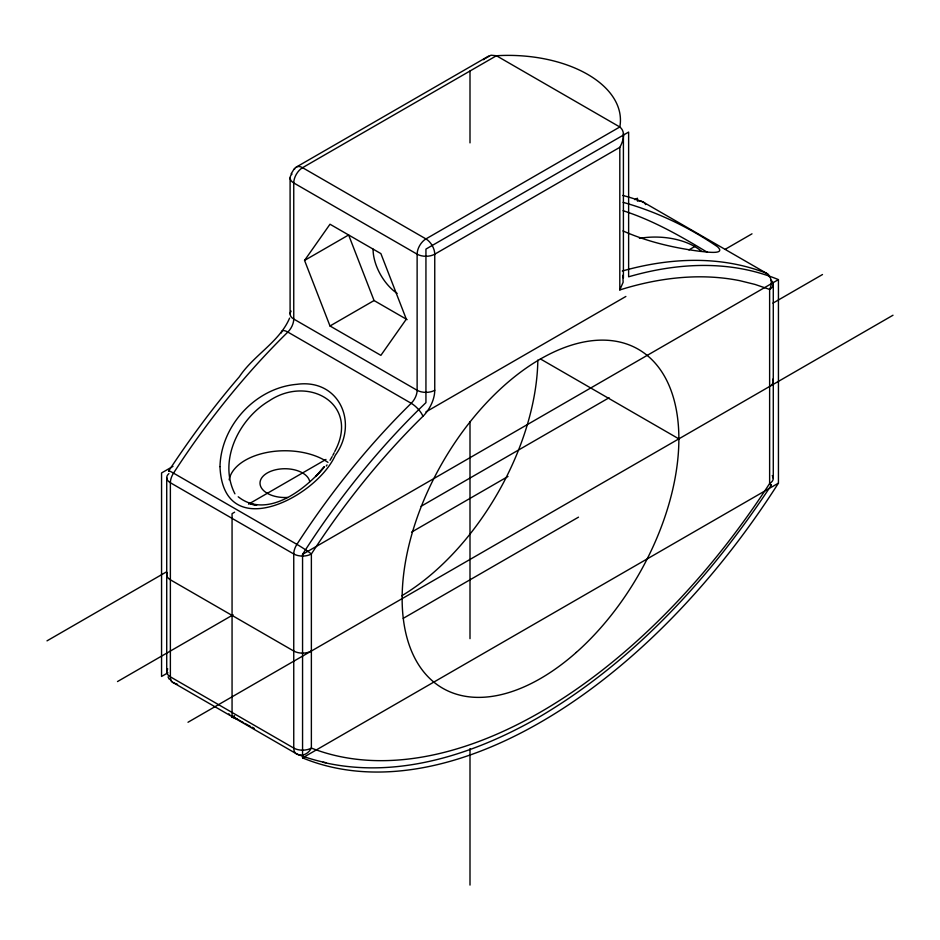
<?xml version="1.0" encoding="UTF-8"?>
<svg xmlns="http://www.w3.org/2000/svg" width="940" height="940" viewBox="0 0 940 940"><rect width="100%" height="100%" fill="white"/><g stroke="black" fill="none" stroke-linecap="round" stroke-linejoin="round"><path stroke-width="1.41" d="M166.721 671.759L166.721 477.661M290.096 313.96L290.096 177.86M294.373 169.376A12.467 7.191 60 0 1 302.562 167.684L425.938 238.913A12.467 7.191 60 0 1 434.75 254.176L434.75 390.276A24.922 14.382 -60 0 1 422.941 416.303A504.052 291.012 -60 0 0 311.375 553.989L311.375 748.076A12.467 10.14 -68.6 0 1 296.899 754.056L173.524 682.828A12.467 10.14 -68.6 0 1 170.105 679.256M770.377 484.993A12.467 0.893 32.9 0 0 769.625 483.513L769.625 289.414A12.467 7.191 0 0 0 771.082 280.249M773.279 284.327L773.279 478.425M289.591 318.12C279.462 341.972 253.506 355.308 239.347 376.776C213.686 406.503 190.35 438.169 168.707 470.928M291.071 173.924L294.49 168.401M334.757 451.505C360.337 403.918 308.179 374.602 269.31 400.781C239.218 418.5 217.88 460.635 234.93 493.841M334.147 452.786L332.854 455.324M332.173 456.593L330.034 460.283M622.75 195.438A516.577 298.25 -60 0 1 643.101 202.03L766.476 273.258A12.467 10.14 -68.6 0 1 769.625 289.414L755.02 284.432L739.815 280.684A504.11 291.048 -60 0 0 626.498 287.91L619.812 289.931L619.812 147.333C623.114 141.446 626.146 131.882 619.812 126.982A112.165 64.754 0 0 0 496.438 55.742L490.997 55.213L484.652 58.75M619.812 289.931L623.138 282.223L622.797 275.303M771.293 485.157C710.64 577.442 633.866 661.56 537.915 717.796C473.854 754.42 397.009 779.566 323.055 762.293M326.239 466.052L327.026 464.912M304.56 260.415L329.999 224.225L380.876 253.6L406.315 319.165L380.876 355.355L329.999 325.98L304.56 260.415L348.623 234.976L374.061 300.541L407.137 319.635M324.077 467.062L315.723 476.545L324.288 466.898C305.418 489.552 266.889 519.62 238.22 496.778M483.583 59.737L484.511 58.868M296.335 167.062L488.765 56.024M619.812 147.333L434.75 254.176A12.467 7.191 0 0 1 417.125 254.176L293.75 182.947A12.467 7.191 0 0 1 292.011 174.029M329.999 325.98L374.061 300.541M172.983 466.358L161.562 472.949L161.562 676.471L167.907 672.805M634.9 199.68L637.438 198.211L637.438 201.137M234.601 512.194L232.062 513.663L232.062 717.173A516.577 298.25 -60 0 0 237.28 719.241M248.56 504.134L325.969 459.437M688.902 249.899L695.248 246.245M425.938 411.896L625.875 296.464M47 640.857L166.404 571.92M725.327 249.229L752 233.825M302.562 554.365L778.438 279.615L778.438 483.137A516.577 298.25 -60 0 1 302.562 757.875L302.562 554.365A516.577 298.25 -60 0 1 425.938 402.649L425.938 249.088L628.625 132.07L628.625 276.807A516.577 298.25 -60 0 1 778.438 279.615M117.5 681.559L233.096 614.819M421.096 506.284L609.096 397.738M772.962 303.127L822.5 274.527M411.555 532.134L508 476.463M188 722.261L893 315.229M232.062 717.173L234.601 715.704M403.225 618.356L578.5 517.164M302.562 757.875L778.438 483.137M251.333 504.228L256.691 505.121L250.299 504.04M623.114 202.358C656.684 211.723 688.856 227.128 717.596 246.821C726.867 255.539 703.332 251.403 700.429 251.391C673.909 247.925 647.472 241.827 622.962 230.911M623.091 210.701C653.042 220.348 680.642 236.105 707.432 252.378M253.553 728.018L254.341 728.43M251.991 727.196L252.778 727.619M250.428 726.373L248.137 725.139M246.633 724.329L247.385 724.728M245.129 723.506L245.881 723.918M243.66 722.695L241.51 721.497M240.1 720.686L240.816 721.098M239.383 720.287L237.996 719.488M540.394 358.927L678.856 438.863M237.315 719.1L233.508 716.844M232.92 716.48L231.78 715.786M229.701 714.482L228.749 713.871M168.049 676.882L169.094 679.056M623.408 133.75L623.408 277.993M470 71.005L470 142.88M470 421.578L470 638.659M470 748.663L470 885.081M772.692 379.196A12.467 7.191 0 0 1 769.625 386.457M537.833 360.079A195.661 112.965 -60 0 1 401.756 595.772M311.375 651.032A12.467 7.191 0 0 1 293.75 651.032L170.375 579.804A12.467 7.191 0 0 1 167.308 572.53M177.566 684.355A516.577 298.25 -60 0 1 173.524 682.828A12.467 7.191 -60 0 1 170.375 676.847A12.467 7.191 0 0 1 167.755 668.904M326.027 762.704A516.577 298.25 -60 0 1 296.899 754.056A12.467 7.191 -60 0 1 293.75 748.076L293.75 553.977A12.467 7.191 -60 0 1 296.899 544.366A516.577 298.25 -60 0 1 411.215 403.295A12.455 7.191 -60 0 0 417.125 390.276L417.125 254.176A12.467 7.191 -60 0 1 425.938 238.913L619.812 126.982L496.438 55.742L302.562 167.684A12.467 7.191 -60 0 0 293.75 182.947L293.75 319.048A12.455 7.191 -60 0 1 287.84 332.067A516.577 298.25 -60 0 0 173.524 473.137A12.467 7.191 -60 0 0 170.375 482.749L170.375 676.847L293.75 748.076A12.467 7.191 0 0 0 311.375 748.076A504.122 291.059 -60 0 0 769.625 483.513A12.467 7.191 0 0 0 772.245 475.57M639.411 238.349A56.083 32.383 0 0 1 701.275 251.097M397.127 293.386A37.389 21.585 60 0 1 373.062 249.088M229.16 479.788A56.083 32.383 0 0 1 268.582 452.163A56.083 32.383 0 0 1 328.001 462.386M287.511 497.448A24.922 14.394 0 0 1 260.145 484.617A24.922 14.394 0 0 1 282.364 468.813A24.922 14.394 0 0 1 309.73 481.644M434.75 390.276A12.467 7.191 0 0 1 417.125 390.276L293.75 319.048A12.467 7.191 0 0 1 291.13 311.105M622.303 271.014A516.577 298.25 -60 0 1 766.476 273.258A12.467 7.191 -60 0 1 769.308 276.701M645.616 204.591A12.467 7.191 -60 0 0 643.101 202.03A12.467 10.14 -68.6 0 0 638.425 200.925M168.918 473.584A12.467 7.191 0 0 0 170.375 482.749L293.75 553.977A12.467 7.191 0 0 0 311.375 553.977A12.467 0.893 32.9 0 0 296.899 544.366L173.524 473.137A12.467 0.881 32.9 0 0 169.153 471.528M281.483 332.913A12.467 4.418 45.6 0 1 287.84 332.067L411.215 403.295A12.467 4.418 45.6 0 1 422.941 416.314M219.984 466.604C223.274 545.059 316.204 497.707 335.274 455.324C358.88 423.035 339.234 378.373 296.782 384.331C255.68 387.797 220.982 425.562 219.984 466.604M576.314 652.395A195.661 112.965 -60 0 0 638.331 349.292A195.661 112.965 -60 0 0 406.856 554.553A195.661 112.965 -60 0 0 576.314 652.395"/></g></svg>
